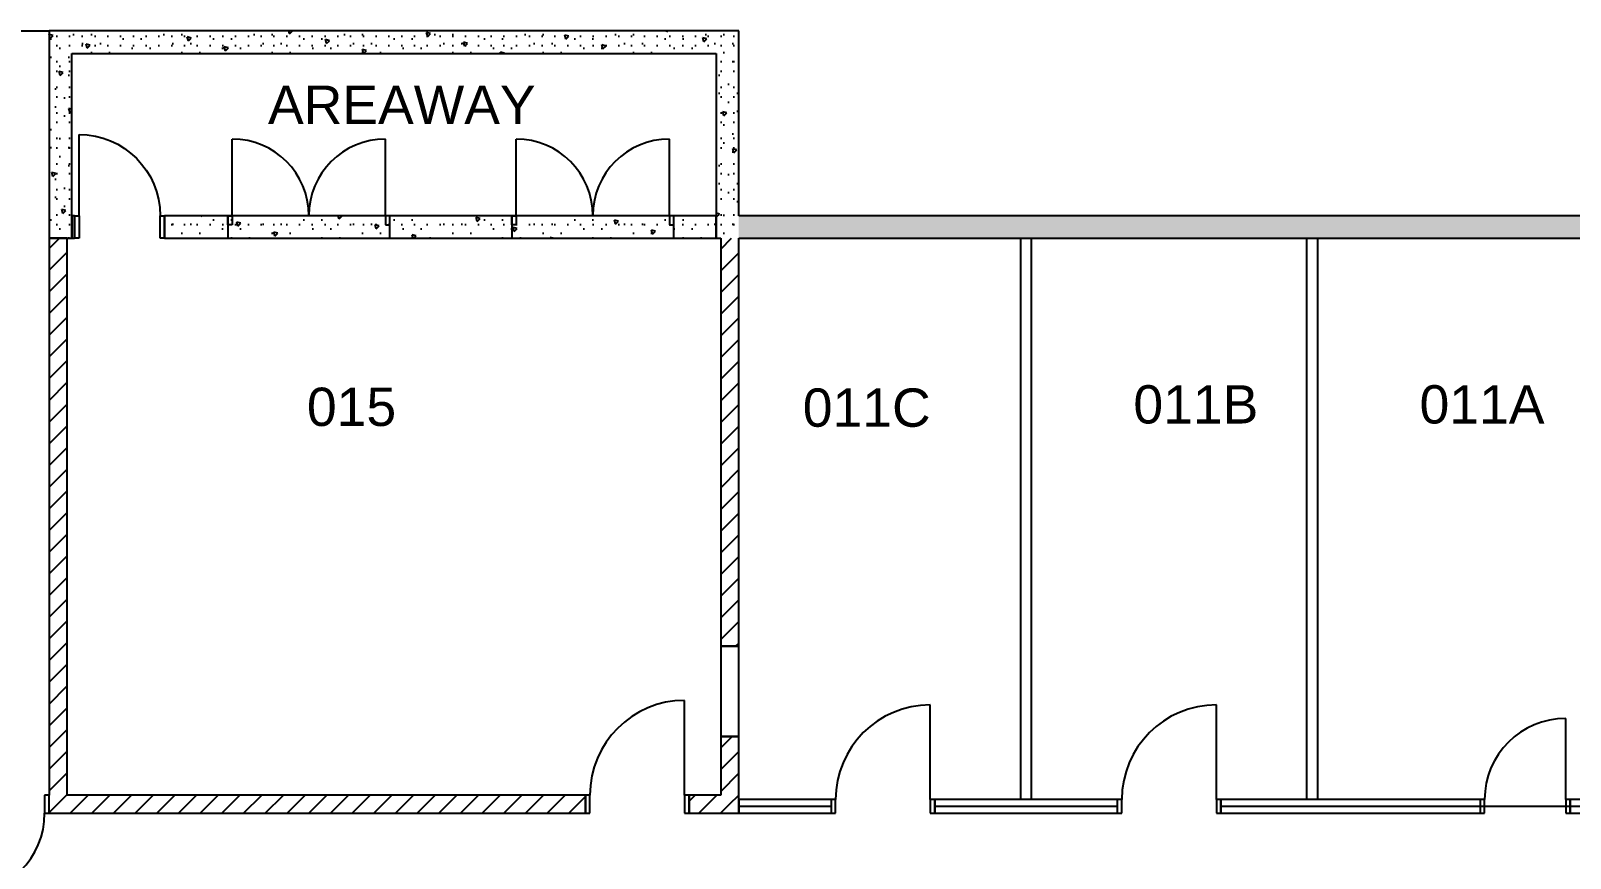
# Model space of a CAD drawing. Header units: inches. Extents: x -627 to 1539, y -487 to 1276.
# Drawn here: x 210 to 893, y 188 to 555 of the extents above; entities that cross this region are included whole.
import ezdxf

# ---------------------------------------------------------------- set-up
doc = ezdxf.new("R2010")
doc.units = ezdxf.units.IN
doc.header["$MEASUREMENT"] = 0
for name, color, linetype in [('A-DOOR', 4, 'Continuous'), ('A-DOOR-RPLC', 7, 'Continuous'), ('A-PFLR-NOTE', 3, 'Continuous'), ('A-WALL', 5, 'Continuous'), ('A-WALL-PATT', 1, 'Continuous')]:
    doc.layers.add(name, color=color, linetype=linetype)
doc.styles.add('Arial', font='arial.ttf')
doc.linetypes.add('1 HR RATED', pattern='A,0,[1,BI-01.Shx,S=0.091429,R=0,X=0,Y=0],-14.4,0', length=14.4)
pattern_1 = [(45, (0, 0), (-4.81055, 4.81055), [])]
pattern_2 = [(45, (0, 0), (-20.8303, 20.8303), [1.84252, -15.16535]), (45, (-4.402, 16.428), (-20.8303, 20.8303), [1.84252, -15.16535]), (105, (0, 0), (28.4547, 7.6244), [1.84252, -15.16535]), (105, (12.026, 12.026), (28.4547, 7.6244), [1.84252, -15.16535]), (165, (1.303, 1.303), (7.6244, 28.4547), [1.84252, -15.16535]), (165, (13.33, 13.33), (7.6244, 28.4547), [1.84252, -15.16535]), (45, (-2.0044, 2.0044), (-4.008794, 4.008794), [0, -5.66929, 0, -8.503937]), (90, (-3e-16, 4.009), (-5.669291, 0), [0, -4.251969, 0, -7.086614])]

# ---------------------------------------------------------------- blocks, each defined once
blk = doc.blocks.new('D1 Metal_267')
at = {"color": 0, "linetype": 'ByBlock'}
for p, q in [((-18, 0), (-20, 0)), ((-20, 0), (-20, -8)), ((-18, -8), (-18, 0)), ((20, 0), (18, 0)), ((18, 0), (18, -8)), ((18, 0), (54, 0)), ((20, -8), (20, 0)), ((-20, -8), (-18, -8)), ((18, -8), (20, -8))]:
    blk.add_line(p, q, dxfattribs=at)
blk.add_arc((18, 0), 36, 0, 180, dxfattribs=at)
blk = doc.blocks.new('D1 Metal_188')
at = {"color": 0, "linetype": 'ByBlock'}
for p, q in [((18, 0), (18, 36)), ((-18, 0), (-20, 0)), ((-20, 0), (-20, -10)), ((-18, -10), (-18, 0)), ((20, 0), (18, 0)), ((18, 0), (18, -10)), ((20, -10), (20, 0)), ((-20, -10), (-18, -10)), ((18, -10), (20, -10))]:
    blk.add_line(p, q, dxfattribs=at)
blk.add_arc((18, 0), 36, 90, 180, dxfattribs=at)
blk = doc.blocks.new('D2 Metal_189')
at = {"color": 0, "linetype": 'ByBlock'}
for p, q in [((-34, 0), (-34, 34)), ((34, 0), (34, 34)), ((-36, 0), (-34, 0)), ((-36, -4), (-36, 0)), ((-34, 0), (-34, -4)), ((36, 0), (34, 0)), ((34, 0), (34, -4)), ((36, -4), (36, 0)), ((-34, -4), (-36, -4)), ((34, -4), (36, -4))]:
    blk.add_line(p, q, dxfattribs=at)
for centre, start, end in [((-34, 0), 0, 90), ((34, 0), 90, 180)]:
    blk.add_arc(centre, 34, start, end, dxfattribs=at)
blk = doc.blocks.new('D1 Metal_264')
at = {"color": 0, "linetype": 'ByBlock'}
for p, q in [((21, 0), (21, 42)), ((-21, 0), (-23, 0)), ((-23, 0), (-23, -8)), ((-21, -8), (-21, 0)), ((23, 0), (21, 0)), ((21, 0), (21, -8)), ((23, -8), (23, 0)), ((-23, -8), (-21, -8)), ((21, -8), (23, -8))]:
    blk.add_line(p, q, dxfattribs=at)
blk.add_arc((21, 0), 42, 90, 180, dxfattribs=at)
blk = doc.blocks.new('D1 Metal_372')
at = {"color": 0, "linetype": 'ByBlock'}
for p, q in [((18, 0), (18, 36)), ((-18, 0), (-20, 0)), ((-20, 0), (-20, -6)), ((-18, -6), (-18, 0)), ((20, 0), (18, 0)), ((18, 0), (18, -6)), ((20, -6), (20, 0)), ((-20, -6), (-18, -6)), ((18, -6), (20, -6))]:
    blk.add_line(p, q, dxfattribs=at)
blk.add_arc((18, 0), 36, 90, 180, dxfattribs=at)
blk = doc.blocks.new('D1 Metal_373')
at = {"color": 0, "linetype": 'ByBlock'}
for p, q in [((21, 0), (21, 42)), ((-21, 0), (-23, 0)), ((-23, 0), (-23, -6)), ((-21, -6), (-21, 0)), ((23, 0), (21, 0)), ((21, 0), (21, -6)), ((23, -6), (23, 0)), ((-23, -6), (-21, -6)), ((21, -6), (23, -6))]:
    blk.add_line(p, q, dxfattribs=at)
blk.add_arc((21, 0), 42, 90, 180, dxfattribs=at)
blk = doc.blocks.new('D1 Metal_374')
at = {"color": 0, "linetype": 'ByBlock'}
for p, q in [((21, 0), (21, 42)), ((-21, 0), (-23, 0)), ((-23, 0), (-23, -6)), ((-21, -6), (-21, 0)), ((23, 0), (21, 0)), ((21, 0), (21, -6)), ((23, -6), (23, 0)), ((-23, -6), (-21, -6)), ((21, -6), (23, -6))]:
    blk.add_line(p, q, dxfattribs=at)
blk.add_arc((21, 0), 42, 90, 180, dxfattribs=at)

msp = doc.modelspace()

# ---------------------------------------------------------------- hatches: boundary and pattern name
at = {"layer": 'A-WALL-PATT'}
h = msp.add_hatch(dxfattribs=at)
h.set_pattern_fill('LIGHTWEIGHT_CONCRETE', color=256, style=0, pattern_type=2)
h.set_pattern_definition(pattern_2)
h.paths.add_polyline_path([(227.75, 462.84), (227.75, 544.84), (217.75, 554.84), (217.75, 462.84)], flags=0)
h = msp.add_hatch(dxfattribs=at)
h.set_pattern_fill('LIGHTWEIGHT_CONCRETE', color=256, style=0, pattern_type=2)
h.set_pattern_definition(pattern_2)
h.paths.add_polyline_path([(227.75, 544.84), (513.75, 544.84), (523.75, 554.84), (217.75, 554.84)], flags=0)
h = msp.add_hatch(dxfattribs=at)
h.set_pattern_fill('LIGHTWEIGHT_CONCRETE', color=256, style=0, pattern_type=2)
h.set_pattern_definition(pattern_2)
h.paths.add_polyline_path([(513.75, 544.84), (513.75, 462.84), (523.75, 462.84), (523.75, 554.84)], flags=0)
h = msp.add_hatch(dxfattribs=at)
h.set_pattern_fill('LIGHTWEIGHT_CONCRETE', color=256, style=0, pattern_type=2)
h.set_pattern_definition(pattern_2)
h.paths.add_polyline_path([(513.75, 472.84), (269, 472.84), (269, 462.84), (513.75, 462.84)], flags=0)
h = msp.add_hatch(dxfattribs=at)
h.set_pattern_fill('LIGHTWEIGHT_CONCRETE', color=256, style=0, pattern_type=2)
h.set_pattern_definition(pattern_2)
h.paths.add_polyline_path([(523.75, 462.84), (1169.75, 462.84), (1159.75, 472.84), (523.75, 472.84)], flags=0)
h = msp.add_hatch(dxfattribs=at)
h.set_pattern_fill('MASONRY_BLOCK', color=256, style=0, pattern_type=2)
h.set_pattern_definition(pattern_1)
h.paths.add_polyline_path([(225.75, 215.84), (225.75, 462.84), (217.75, 462.84), (217.75, 215.84)], flags=0)
h = msp.add_hatch(dxfattribs=at)
h.set_pattern_fill('MASONRY_BLOCK', color=256, style=0, pattern_type=2)
h.set_pattern_definition(pattern_1)
h.paths.add_polyline_path([(515.75, 462.84), (515.75, 281.84), (523.75, 281.84), (523.75, 462.84)], flags=0)
h = msp.add_hatch(dxfattribs=at)
h.set_pattern_fill('MASONRY_BLOCK', color=256, style=0, pattern_type=2)
h.set_pattern_definition(pattern_1)
h.paths.add_polyline_path([(515.75, 241.84), (515.75, 215.84), (523.75, 207.84), (523.75, 241.84)], flags=0)
h = msp.add_hatch(dxfattribs=at)
h.set_pattern_fill('MASONRY_BLOCK', color=256, style=0, pattern_type=2)
h.set_pattern_definition(pattern_1)
h.paths.add_polyline_path([(217.75, 215.84), (217.75, 207.84), (455.75, 207.84), (455.75, 215.84)], flags=0)
h = msp.add_hatch(dxfattribs=at)
h.set_pattern_fill('MASONRY_BLOCK', color=256, style=0, pattern_type=2)
h.set_pattern_definition(pattern_1)
h.paths.add_polyline_path([(501.75, 207.84), (523.75, 207.84), (515.75, 215.84), (501.75, 215.84)], flags=0)

# ---------------------------------------------------------------- linework, layer by layer
at = {"layer": 'A-DOOR-RPLC', "linetype": 'Continuous'}
msp.add_line((217.75, 207.84), (217.75, 215.84), dxfattribs=at)
at = {"layer": 'A-WALL', "linetype": 'Continuous'}
for p, q in [((169.75, 554.84), (217.75, 554.84)), ((217.75, 554.84), (217.75, 462.84)), ((523.75, 554.84), (217.75, 554.84)), ((523.75, 472.84), (523.75, 554.84)), ((227.75, 462.84), (227.75, 544.84)), ((227.75, 544.84), (513.75, 544.84)), ((513.75, 544.84), (513.75, 462.84)), ((229, 472.84), (227.84, 472.84)), ((227.84, 472.84), (227.84, 462.84)), ((229, 472.84), (229, 462.84)), ((269, 462.84), (269, 472.84)), ((513.75, 472.84), (269, 472.84)), ((269, 472.84), (269, 462.84)), ((297, 472.84), (297, 462.84)), ((369, 462.84), (369, 472.84)), ((423, 472.84), (423, 462.84)), ((495, 462.84), (495, 472.84)), ((513.75, 462.84), (513.75, 472.84)), ((1159.75, 472.84), (523.75, 472.84)), ((225.75, 462.84), (217.75, 462.84)), ((217.75, 462.84), (217.75, 215.84)), ((217.75, 462.84), (227.75, 462.84)), ((225.75, 215.84), (225.75, 462.84)), ((227.84, 462.84), (229, 462.84)), ((269, 462.84), (513.75, 462.84)), ((513.75, 462.84), (515.75, 462.84)), ((515.75, 462.84), (515.75, 281.84)), ((523.75, 462.84), (1169.75, 462.84)), ((523.75, 281.84), (523.75, 462.84)), ((648.75, 462.84), (648.75, 213.84)), ((653.75, 213.84), (653.75, 462.84)), ((775.75, 462.84), (775.75, 213.84)), ((780.75, 213.84), (780.75, 462.84)), ((523.75, 281.84), (515.75, 281.84)), ((515.75, 281.84), (515.75, 241.84)), ((515.75, 281.84), (523.75, 281.84)), ((523.75, 241.84), (523.75, 281.84)), ((515.75, 241.84), (523.75, 241.84)), ((515.75, 241.84), (515.75, 215.84)), ((523.75, 241.84), (515.75, 241.84)), ((523.75, 207.84), (523.75, 241.84)), ((217.75, 207.84), (217.75, 215.84)), ((455.75, 215.84), (225.75, 215.84)), ((455.75, 215.84), (455.75, 207.84)), ((455.75, 207.84), (455.75, 215.84)), ((501.75, 207.84), (501.75, 215.84)), ((515.75, 215.84), (501.75, 215.84)), ((501.75, 215.84), (501.75, 207.84)), ((564.75, 213.84), (523.75, 213.84)), ((523.75, 213.84), (523.75, 207.84)), ((564.75, 213.84), (564.75, 207.84)), ((610.75, 213.84), (610.75, 207.84)), ((691.75, 213.84), (610.75, 213.84)), ((691.75, 213.84), (691.75, 207.84)), ((737.75, 213.84), (737.75, 207.84)), ((852.75, 213.84), (737.75, 213.84)), ((852.75, 213.84), (852.75, 207.84)), ((892.75, 213.84), (892.75, 207.84)), ((923.75, 213.84), (892.75, 213.84)), ((217.75, 207.84), (455.75, 207.84)), ((501.75, 207.84), (523.75, 207.84)), ((523.75, 207.84), (564.75, 207.84)), ((610.75, 207.84), (691.75, 207.84)), ((737.75, 207.84), (852.75, 207.84)), ((892.75, 207.84), (923.75, 207.84))]:
    msp.add_line(p, q, dxfattribs=at)
at = {"layer": 'A-WALL-PATT', "linetype": '1 HR RATED'}
for p, q in [((564.75, 210.84), (523.75, 210.84)), ((691.75, 210.84), (610.75, 210.84)), ((1143.75, 210.84), (737.75, 210.84))]:
    msp.add_line(p, q, dxfattribs=at)

# ---------------------------------------------------------------- block references
at = {"layer": 'A-DOOR', "linetype": 'Continuous', "xscale": -1}
msp.add_blockref('D1 Metal_188', (249, 472.84), dxfattribs=at)
at = {"layer": 'A-DOOR', "linetype": 'Continuous'}
for name, p in [('D2 Metal_189', (333, 472.84)), ('D2 Metal_189', (459, 472.84)), ('D1 Metal_264', (478.75, 215.84)), ('D1 Metal_374', (587.75, 213.84)), ('D1 Metal_373', (714.75, 213.84)), ('D1 Metal_372', (872.75, 213.84))]:
    msp.add_blockref(name, p, dxfattribs=at)
at = {"layer": 'A-DOOR', "linetype": 'Continuous', "rotation": 180}
msp.add_blockref('D1 Metal_267', (197.75, 207.84), dxfattribs=at)

# ---------------------------------------------------------------- texts
at = {"layer": 'A-PFLR-NOTE', "insert": (374.25, 522.04), "char_height": 17, "attachment_point": 5, "style": 'Arial'}
msp.add_mtext('\\A1;{\\fArial|b0|i0|c0|p34;AREAWAY}', dxfattribs=at)
at = {"layer": 'A-PFLR-NOTE', "char_height": 17, "attachment_point": 5, "style": 'Arial'}
for s, insert, line_spacing_factor in [('015', (351.94, 387.94), 0.929072), ('011C', (580.56, 387.59), 0.919252), ('011B', (726.62, 389.03), 0.919252), ('011A', (853.62, 389.03), 0.919252)]:
    msp.add_mtext(s, dxfattribs=dict(at, insert=insert, line_spacing_factor=line_spacing_factor))

doc.saveas('drawing.dxf')
